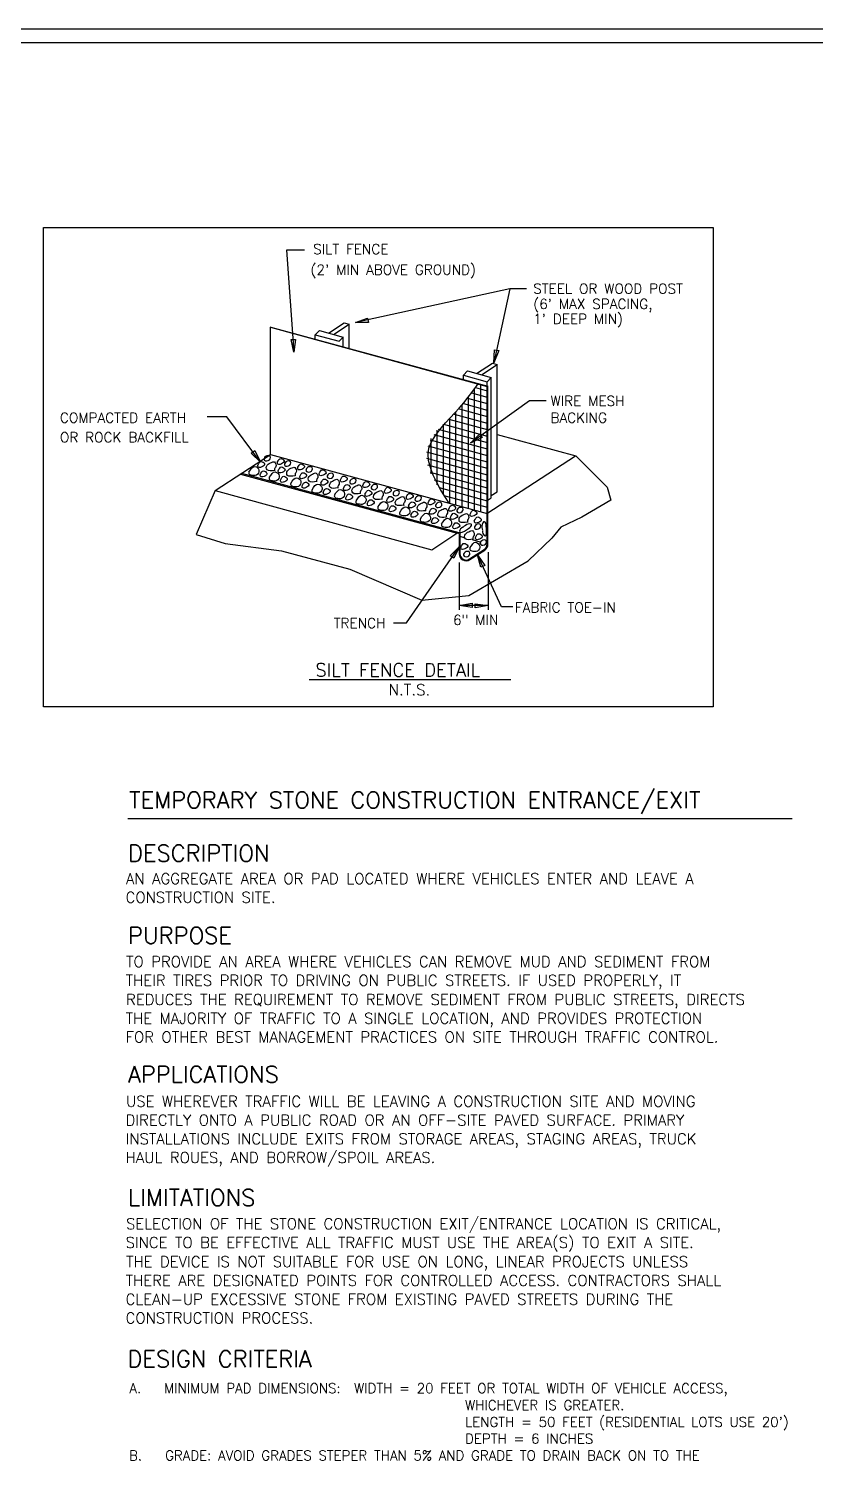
# Model space of a CAD drawing. Header units: inches. Extents: x 0 to 5400, y 0 to 3454.
# Drawn here: x 3446 to 4392, y 1728 to 3454 of the extents above; entities that cross this region are included whole.
import ezdxf
from ezdxf.enums import TextEntityAlignment as Align

# ---------------------------------------------------------------- set-up
doc = ezdxf.new("R2010")
doc.units = ezdxf.units.IN
doc.header["$MEASUREMENT"] = 0
doc.layers.add('SHEET', color=4, linetype='Continuous')
doc.styles.add('SIMPLEX', font='simplex')
doc.styles.add('SIMPLEX1', font='simplex1')

msp = doc.modelspace()

# ---------------------------------------------------------------- linework, layer by layer
at = {"layer": 'SHEET', "color": 20, "linetype": 'Continuous', "flags": 128}
msp.add_lwpolyline([(0, 0), (0, 3454.2), (5400, 3454.2), (5400, 0), (0, 0)], close=True, dxfattribs=at)
at = {"layer": 'SHEET', "color": 17, "linetype": 'Continuous', "flags": 128}
msp.add_lwpolyline([(140.7, 17.1), (5300.7, 17.1), (5300.7, 3437.1), (140.7, 3437.1), (140.7, 17.1)], close=True, dxfattribs=at)
at = {"layer": 'SHEET', "color": 5, "linetype": 'Continuous', "flags": 128}
msp.add_lwpolyline([(3464.2, 3215.2), (4269.3, 3215.2), (4269.3, 2639.2), (3464.2, 2639.2), (3464.2, 3215.2)], close=True, dxfattribs=at)
at = {"layer": 'SHEET', "color": 2, "linetype": 'Continuous', "flags": 128}
for points in [[(3778.1, 3188.1), (3756.6, 3188.1), (3765.2, 3065.3)], [(4025, 3141.5), (3839.3, 3101)], [(4045.2, 3141.5), (4025, 3141.5), (4005.9, 3052.7)], [(3791, 3086.3), (3796, 3091.5), (3824.7, 3083.7)], [(3807, 3088.5), (3825.9, 3100.8)], [(3812.8, 3086.9), (3831.7, 3099.2)], [(3825.9, 3100.8), (3831.7, 3099.2)], [(3831.7, 3069.6), (3831.7, 3099.2)], [(3791, 3080.7), (3791, 3086.3)], [(3791, 3086.3), (3819.7, 3078.5)], [(3819.7, 3078.5), (3824.7, 3083.7)], [(3824.7, 3071.5), (3824.7, 3083.7)], [(3969.1, 3037.8), (3974.1, 3042.9)], [(3974.1, 3042.9), (4002.7, 3035.1)], [(3985, 3040), (4004, 3052.3)], [(3990.9, 3038.4), (4009.8, 3050.7)], [(4004, 3052.3), (4009.8, 3050.7)], [(4009.8, 2897.8), (4009.8, 3050.7)], [(3969.1, 3032.2), (3969.1, 3037.8), (3997.7, 3030)], [(3997.7, 3030), (4002.7, 3035.1)], [(3997.7, 3024.8), (3997.7, 3030)], [(4002.7, 2890.3), (4002.7, 3035.1)], [(4068.8, 3006.9), (4048.7, 3006.9), (3977.6, 2956)], [(3725.3, 2933.3), (3684.7, 2987.6), (3661.2, 2987.6)], [(3997.7, 2887.1), (4002.7, 2890.3)], [(4002.7, 2893.2), (4009.8, 2897.8)], [(3885, 2740.3), (3900.6, 2740.3), (3964.5, 2831.9)], [(4028.5, 2759.5), (4014.9, 2759.5), (3986.2, 2822)]]:
    msp.add_lwpolyline(points, dxfattribs=at)
at = {"layer": 'SHEET', "color": 3, "linetype": 'Continuous', "flags": 128}
for points in [[(3737.8, 3095.6), (3737.1, 3095.4)], [(3737.1, 2942.5), (3737.1, 3095.4)], [(3737.1, 3095.4), (3997.7, 3024.4)], [(3737.8, 3095.6), (3998.6, 3024.5)], [(3951.9, 2884), (3946.7, 2892.1), (3941.8, 2900.4), (3937.1, 2908.9), (3932.8, 2917.8), (3929.4, 2926.7), (3927.2, 2935.1), (3926.6, 2942.9), (3927.7, 2950.2), (3930.8, 2957.7), (3935.6, 2965.5), (3941.5, 2973.3), (3947.7, 2980.5), (3953.4, 2986.7), (3958.8, 2992.4), (3964.1, 2998.2), (3969.6, 3004.7), (3974.8, 3011.3), (3979.2, 3017.1), (3982.6, 3021.4), (3985, 3024.6), (3987.1, 3027.3)], [(3982.7, 2875.5), (3982.7, 3021.7)], [(3983.8, 3023), (3997.7, 3019.2)], [(3990.2, 2873.5), (3990.2, 3026.4)], [(3997.7, 3024.4), (3998.6, 3024.5)], [(3997.7, 2871.5), (3997.7, 3024.4)], [(3998.6, 2871.5), (3998.6, 3024.5)], [(3974.2, 3010), (3997.7, 3003.6)], [(3975.2, 2877.6), (3975.2, 3011.5)], [(3978.9, 3016.5), (3997.7, 3011.4)], [(3958.1, 2991.1), (3997.7, 2980.3)], [(3960.2, 2881.7), (3960.2, 2993.2)], [(3964, 2997.3), (3997.7, 2988.1)], [(3967.7, 2879.6), (3967.7, 3001.7)], [(3969.3, 3003.6), (3997.7, 2995.8)], [(3937.7, 2906.2), (3937.7, 2971.6)], [(3939, 2973), (3997.7, 2957)], [(3945.2, 2894.2), (3945.2, 2979.1)], [(3945.2, 2979.1), (3997.7, 2964.7)], [(3951.7, 2985.1), (3997.7, 2972.5)], [(3952.7, 2883.7), (3952.7, 2986)], [(3926.4, 2953.1), (3997.7, 2933.6)], [(3929.3, 2960.1), (3997.7, 2941.4)], [(3930.2, 2919.3), (3930.2, 2961.7)], [(3933.6, 2966.7), (3997.7, 2949.2)], [(4009.8, 2966.6), (4104.3, 2940.9)], [(3670.5, 2899.1), (3737.1, 2942.5)], [(3737.1, 2942.5), (3997.7, 2871.5)], [(3745.4, 2933), (3746.3, 2934.8), (3747.2, 2936.4), (3748.3, 2937.4), (3749.5, 2937.7), (3750.7, 2937.4), (3751.9, 2936.8), (3752.9, 2935.9), (3753.5, 2934.9), (3753.6, 2933.9), (3753, 2932.8), (3751.8, 2931.9), (3750.3, 2931.1), (3748.7, 2930.6), (3747.3, 2930.4), (3746.2, 2930.7), (3745.7, 2931.3), (3745.5, 2932.2), (3745.5, 2933.2)], [(3924.6, 2938), (3997.7, 2918.1)], [(3924.8, 2945.7), (3997.7, 2925.9)], [(3997.2, 2871.6), (4103.8, 2941)], [(4104.3, 2940.9), (4142.1, 2903.1), (4146.4, 2887.8), (4111.4, 2867), (4086.3, 2855), (4075.4, 2841.9), (4046.9, 2814.6)], [(3701.1, 2919), (3961.7, 2848)], [(3702.5, 2920), (3963.7, 2848.8)], [(3711.3, 2921.3), (3713, 2924), (3714.8, 2926.3), (3716.6, 2927.7), (3718.4, 2928.1), (3720.2, 2927.6), (3721.6, 2926.5), (3722.7, 2925.1), (3723.3, 2923.5), (3723.3, 2921.8), (3722.8, 2920.2), (3721.8, 2918.7), (3720.4, 2917.7), (3718.7, 2917.2), (3717, 2917.1), (3715.3, 2917.2), (3713.9, 2917.5), (3712.7, 2917.9), (3711.9, 2918.4), (3711.5, 2919.2), (3711.4, 2920), (3711.5, 2921)], [(3722, 2929.4), (3722.9, 2931.2), (3723.8, 2932.8), (3724.9, 2933.8), (3726.1, 2934.1), (3727.3, 2933.8), (3728.5, 2933.2), (3729.5, 2932.3), (3730.2, 2931.3), (3730.2, 2930.3), (3729.6, 2929.2), (3728.4, 2928.3), (3726.9, 2927.5), (3725.3, 2927), (3723.9, 2926.8), (3722.8, 2927), (3722.3, 2927.7), (3722.1, 2928.5), (3722.1, 2929.6)], [(3724.7, 2918.1), (3725.6, 2920), (3726.6, 2921.5), (3727.6, 2922.5), (3728.8, 2922.8), (3730.1, 2922.6), (3731.2, 2921.9), (3732.2, 2921), (3732.9, 2920), (3733, 2919), (3732.3, 2917.9), (3731.2, 2917), (3729.7, 2916.2), (3728.1, 2915.7), (3726.7, 2915.5), (3725.6, 2915.8), (3725, 2916.4), (3724.9, 2917.3), (3724.9, 2918.3)], [(3742.5, 2923.4), (3739.6, 2923), (3737, 2922.9), (3734.8, 2923.1), (3733.3, 2924), (3732.4, 2925.2), (3732.2, 2926.7), (3732.5, 2928.2), (3733.3, 2929.6), (3734.4, 2930.8), (3735.8, 2931.7), (3737.2, 2932.4), (3738.6, 2933), (3739.9, 2933.6), (3740.9, 2933.8), (3742, 2933.5), (3742.9, 2932.4), (3743.7, 2930.8), (3744, 2929.2), (3743.7, 2928), (3743.1, 2926.9), (3742.5, 2926), (3742.2, 2925.1), (3742.2, 2924.2), (3742.3, 2923.2)], [(3735.7, 2914.7), (3737.5, 2917.4), (3739.2, 2919.7), (3741, 2921.2), (3742.9, 2921.5), (3744.6, 2921), (3746.1, 2919.9), (3747.1, 2918.5), (3747.7, 2916.9), (3747.8, 2915.3), (3747.2, 2913.6), (3746.2, 2912.2), (3744.8, 2911.1), (3743.2, 2910.6), (3741.4, 2910.5), (3739.8, 2910.7), (3738.3, 2910.9), (3737.2, 2911.3), (3736.4, 2911.9), (3736, 2912.6), (3735.9, 2913.5), (3735.9, 2914.4)], [(3746.4, 2922.9), (3747.3, 2924.7), (3748.3, 2926.2), (3749.3, 2927.2), (3750.5, 2927.5), (3751.8, 2927.3), (3752.9, 2926.6), (3753.9, 2925.7), (3754.6, 2924.8), (3754.7, 2923.7), (3754, 2922.7), (3752.9, 2921.7), (3751.4, 2920.9), (3749.8, 2920.4), (3748.4, 2920.3), (3747.3, 2920.5), (3746.7, 2921.1), (3746.6, 2922), (3746.6, 2923)], [(3766.9, 2916.8), (3764, 2916.5), (3761.4, 2916.3), (3759.2, 2916.6), (3757.7, 2917.4), (3756.9, 2918.6), (3756.7, 2920.1), (3757, 2921.6), (3757.7, 2923), (3758.9, 2924.2), (3760.2, 2925.2), (3761.7, 2925.9), (3763.1, 2926.5), (3764.3, 2927), (3765.4, 2927.3), (3766.4, 2926.9), (3767.4, 2925.8), (3768.1, 2924.3), (3768.4, 2922.7), (3768.2, 2921.4), (3767.6, 2920.4), (3767, 2919.5), (3766.7, 2918.6), (3766.7, 2917.6), (3766.8, 2916.7)], [(3769.8, 2926.5), (3770.7, 2928.3), (3771.7, 2929.8), (3772.7, 2930.8), (3773.9, 2931.2), (3775.1, 2930.9), (3776.3, 2930.2), (3777.3, 2929.4), (3778, 2928.4), (3778.1, 2927.3), (3777.4, 2926.3), (3776.2, 2925.3), (3774.7, 2924.5), (3773.2, 2924), (3771.7, 2923.9), (3770.7, 2924.1), (3770.1, 2924.7), (3769.9, 2925.6), (3770, 2926.6)], [(3772.3, 2915.9), (3773.2, 2917.7), (3774.2, 2919.3), (3775.3, 2920.3), (3776.4, 2920.6), (3777.7, 2920.3), (3778.8, 2919.7), (3779.9, 2918.8), (3780.5, 2917.8), (3780.6, 2916.8), (3780, 2915.7), (3778.8, 2914.8), (3777.3, 2914), (3775.7, 2913.5), (3774.3, 2913.3), (3773.2, 2913.6), (3772.7, 2914.2), (3772.5, 2915.1), (3772.5, 2916.1)], [(3792.8, 2909.9), (3790, 2909.6), (3787.3, 2909.4), (3785.1, 2909.7), (3783.6, 2910.5), (3782.8, 2911.7), (3782.6, 2913.2), (3782.9, 2914.7), (3783.7, 2916.1), (3784.8, 2917.3), (3786.1, 2918.2), (3787.6, 2918.9), (3789, 2919.5), (3790.2, 2920.1), (3791.3, 2920.3), (3792.3, 2920), (3793.3, 2918.9), (3794, 2917.3), (3794.3, 2915.7), (3794.1, 2914.5), (3793.5, 2913.5), (3792.9, 2912.5), (3792.6, 2911.6), (3792.6, 2910.7), (3792.7, 2909.7)], [(3795.7, 2919.5), (3796.6, 2921.4), (3797.6, 2922.9), (3798.6, 2923.9), (3799.8, 2924.2), (3801, 2924), (3802.2, 2923.3), (3803.2, 2922.4), (3803.9, 2921.4), (3804, 2920.4), (3803.3, 2919.3), (3802.1, 2918.4), (3800.7, 2917.6), (3799.1, 2917.1), (3797.7, 2917), (3796.6, 2917.2), (3796, 2917.8), (3795.9, 2918.7), (3795.9, 2919.7)], [(3926, 2929.9), (3997.7, 2910.3)], [(3929.3, 2921.2), (3997.7, 2902.6)], [(3749.2, 2911.6), (3750.1, 2913.4), (3751, 2914.9), (3752.1, 2916), (3753.3, 2916.3), (3754.5, 2916), (3755.7, 2915.3), (3756.7, 2914.5), (3757.3, 2913.5), (3757.4, 2912.4), (3756.8, 2911.4), (3755.6, 2910.4), (3754.1, 2909.6), (3752.5, 2909.2), (3751.1, 2909), (3750, 2909.2), (3749.5, 2909.8), (3749.3, 2910.7), (3749.3, 2911.8)], [(3761.7, 2907.8), (3763.4, 2910.5), (3765.2, 2912.8), (3767, 2914.2), (3768.8, 2914.6), (3770.5, 2914.1), (3772, 2913), (3773.1, 2911.6), (3773.6, 2910), (3773.7, 2908.3), (3773.1, 2906.7), (3772.1, 2905.2), (3770.7, 2904.2), (3769.1, 2903.7), (3767.4, 2903.6), (3765.7, 2903.7), (3764.2, 2904), (3763.1, 2904.4), (3762.3, 2904.9), (3761.9, 2905.7), (3761.8, 2906.5), (3761.8, 2907.5)], [(3775.1, 2904.7), (3776, 2906.5), (3776.9, 2908), (3778, 2909), (3779.2, 2909.3), (3780.4, 2909.1), (3781.6, 2908.4), (3782.6, 2907.5), (3783.3, 2906.6), (3783.3, 2905.5), (3782.7, 2904.4), (3781.5, 2903.5), (3780, 2902.7), (3778.4, 2902.2), (3777, 2902.1), (3775.9, 2902.3), (3775.4, 2902.9), (3775.2, 2903.8), (3775.2, 2904.8)], [(3787.2, 2900.2), (3788.9, 2902.8), (3790.7, 2905.1), (3792.5, 2906.6), (3794.3, 2907), (3796.1, 2906.4), (3797.5, 2905.3), (3798.6, 2903.9), (3799.2, 2902.3), (3799.2, 2900.7), (3798.7, 2899), (3797.7, 2897.6), (3796.3, 2896.5), (3794.6, 2896), (3792.9, 2895.9), (3791.2, 2896.1), (3789.8, 2896.3), (3788.6, 2896.7), (3787.8, 2897.3), (3787.4, 2898), (3787.3, 2898.9), (3787.4, 2899.8)], [(3797.9, 2908.3), (3798.8, 2910.1), (3799.7, 2911.6), (3800.8, 2912.7), (3802, 2913), (3803.2, 2912.7), (3804.4, 2912), (3805.4, 2911.2), (3806.1, 2910.2), (3806.1, 2909.1), (3805.5, 2908.1), (3804.3, 2907.1), (3802.8, 2906.3), (3801.2, 2905.8), (3799.8, 2905.7), (3798.7, 2905.9), (3798.2, 2906.5), (3798, 2907.4), (3798, 2908.4)], [(3800.6, 2897), (3801.5, 2898.8), (3802.5, 2900.4), (3803.5, 2901.4), (3804.7, 2901.7), (3806, 2901.4), (3807.1, 2900.8), (3808.1, 2899.9), (3808.8, 2898.9), (3808.9, 2897.8), (3808.2, 2896.8), (3807.1, 2895.8), (3805.6, 2895.1), (3804, 2894.6), (3802.6, 2894.4), (3801.5, 2894.6), (3800.9, 2895.2), (3800.8, 2896.1), (3800.8, 2897.2)], [(3818.4, 2902.3), (3815.5, 2901.9), (3812.9, 2901.7), (3810.7, 2902), (3809.2, 2902.8), (3808.3, 2904), (3808.1, 2905.5), (3808.4, 2907), (3809.2, 2908.4), (3810.3, 2909.7), (3811.7, 2910.6), (3813.1, 2911.3), (3814.5, 2911.9), (3815.8, 2912.4), (3816.8, 2912.7), (3817.9, 2912.3), (3818.8, 2911.2), (3819.6, 2909.7), (3819.9, 2908.1), (3819.6, 2906.8), (3819, 2905.8), (3818.4, 2904.9), (3818.1, 2904), (3818.1, 2903), (3818.2, 2902.1)], [(3821.3, 2911.9), (3822.2, 2913.7), (3823.1, 2915.2), (3824.2, 2916.3), (3825.4, 2916.6), (3826.6, 2916.3), (3827.8, 2915.6), (3828.8, 2914.8), (3829.4, 2913.8), (3829.5, 2912.7), (3828.9, 2911.7), (3827.7, 2910.7), (3826.2, 2910), (3824.6, 2909.5), (3823.2, 2909.3), (3822.1, 2909.5), (3821.6, 2910.1), (3821.4, 2911), (3821.4, 2912.1)], [(3824.9, 2901.7), (3825.8, 2903.5), (3826.7, 2905.1), (3827.8, 2906.1), (3829, 2906.4), (3830.2, 2906.1), (3831.4, 2905.5), (3832.4, 2904.6), (3833.1, 2903.6), (3833.1, 2902.6), (3832.5, 2901.5), (3831.3, 2900.6), (3829.8, 2899.8), (3828.2, 2899.3), (3826.8, 2899.1), (3825.8, 2899.3), (3825.2, 2899.9), (3825, 2900.8), (3825.1, 2901.9)], [(3845.4, 2895.7), (3842.5, 2895.3), (3839.9, 2895.2), (3837.7, 2895.4), (3836.2, 2896.3), (3835.3, 2897.5), (3835.1, 2898.9), (3835.4, 2900.5), (3836.2, 2901.9), (3837.3, 2903.1), (3838.7, 2904), (3840.1, 2904.7), (3841.5, 2905.3), (3842.8, 2905.9), (3843.9, 2906.1), (3844.9, 2905.8), (3845.8, 2904.7), (3846.6, 2903.1), (3846.9, 2901.5), (3846.6, 2900.2), (3846, 2899.2), (3845.4, 2898.3), (3845.2, 2897.4), (3845.1, 2896.5), (3845.2, 2895.5)], [(3848.3, 2905.3), (3849.2, 2907.1), (3850.1, 2908.7), (3851.2, 2909.7), (3852.4, 2910), (3853.6, 2909.7), (3854.8, 2909.1), (3855.8, 2908.2), (3856.4, 2907.2), (3856.5, 2906.2), (3855.9, 2905.1), (3854.7, 2904.2), (3853.2, 2903.4), (3851.6, 2902.9), (3850.2, 2902.7), (3849.1, 2902.9), (3848.6, 2903.6), (3848.4, 2904.5), (3848.4, 2905.5)], [(3874.2, 2898.4), (3875.1, 2900.2), (3876, 2901.8), (3877.1, 2902.8), (3878.3, 2903.1), (3879.5, 2902.8), (3880.7, 2902.2), (3881.7, 2901.3), (3882.3, 2900.3), (3882.4, 2899.2), (3881.8, 2898.2), (3880.6, 2897.2), (3879.1, 2896.5), (3877.5, 2896), (3876.1, 2895.8), (3875, 2896), (3874.5, 2896.6), (3874.3, 2897.5), (3874.3, 2898.6)], [(3934.2, 2912.1), (3997.7, 2894.8)], [(3939.9, 2902.8), (3997.7, 2887)], [(3670.5, 2899.1), (3647.8, 2846.3)], [(3670.5, 2899.1), (3931.1, 2828)], [(3814.2, 2893.6), (3815.9, 2896.3), (3817.7, 2898.6), (3819.5, 2900), (3821.3, 2900.4), (3823.1, 2899.9), (3824.5, 2898.8), (3825.6, 2897.4), (3826.2, 2895.8), (3826.2, 2894.1), (3825.7, 2892.5), (3824.7, 2891), (3823.3, 2890), (3821.6, 2889.4), (3819.9, 2889.4), (3818.2, 2889.5), (3816.8, 2889.8), (3815.6, 2890.2), (3814.8, 2890.7), (3814.4, 2891.5), (3814.3, 2892.3), (3814.4, 2893.3)], [(3827.6, 2890.4), (3828.5, 2892.2), (3829.5, 2893.8), (3830.5, 2894.8), (3831.7, 2895.1), (3833, 2894.9), (3834.1, 2894.2), (3835.1, 2893.3), (3835.8, 2892.3), (3835.9, 2891.3), (3835.2, 2890.2), (3834.1, 2889.3), (3832.6, 2888.5), (3831, 2888), (3829.6, 2887.8), (3828.5, 2888.1), (3827.9, 2888.7), (3827.8, 2889.6), (3827.8, 2890.6)], [(3840.1, 2886.7), (3841.9, 2889.4), (3843.6, 2891.6), (3845.4, 2893.1), (3847.2, 2893.5), (3849, 2892.9), (3850.4, 2891.8), (3851.5, 2890.4), (3852.1, 2888.8), (3852.1, 2887.2), (3851.6, 2885.5), (3850.6, 2884.1), (3849.2, 2883), (3847.5, 2882.5), (3845.8, 2882.4), (3844.1, 2882.6), (3842.7, 2882.9), (3841.5, 2883.2), (3840.8, 2883.8), (3840.4, 2884.5), (3840.2, 2885.4), (3840.3, 2886.3)], [(3850.8, 2894.8), (3851.7, 2896.6), (3852.7, 2898.1), (3853.7, 2899.2), (3854.9, 2899.5), (3856.1, 2899.2), (3857.3, 2898.5), (3858.3, 2897.7), (3859, 2896.7), (3859, 2895.6), (3858.4, 2894.6), (3857.2, 2893.6), (3855.7, 2892.9), (3854.2, 2892.4), (3852.7, 2892.2), (3851.7, 2892.4), (3851.1, 2893), (3850.9, 2893.9), (3851, 2895)], [(3853.5, 2883.5), (3854.4, 2885.3), (3855.4, 2886.9), (3856.5, 2887.9), (3857.6, 2888.2), (3858.9, 2887.9), (3860, 2887.3), (3861.1, 2886.4), (3861.7, 2885.4), (3861.8, 2884.4), (3861.1, 2883.3), (3860, 2882.3), (3858.5, 2881.6), (3856.9, 2881.1), (3855.5, 2880.9), (3854.4, 2881.1), (3853.8, 2881.7), (3853.7, 2882.6), (3853.7, 2883.7)], [(3871.3, 2888.8), (3868.4, 2888.4), (3865.8, 2888.3), (3863.6, 2888.5), (3862.1, 2889.3), (3861.2, 2890.6), (3861, 2892), (3861.3, 2893.5), (3862.1, 2895), (3863.2, 2896.2), (3864.6, 2897.1), (3866, 2897.8), (3867.4, 2898.4), (3868.7, 2898.9), (3869.8, 2899.2), (3870.8, 2898.9), (3871.8, 2897.8), (3872.5, 2896.2), (3872.8, 2894.6), (3872.5, 2893.3), (3871.9, 2892.3), (3871.3, 2891.4), (3871.1, 2890.5), (3871, 2889.6), (3871.1, 2888.6)], [(3866.4, 2879.4), (3868.1, 2882.1), (3869.9, 2884.3), (3871.7, 2885.8), (3873.5, 2886.2), (3875.2, 2885.6), (3876.7, 2884.5), (3877.8, 2883.1), (3878.4, 2881.6), (3878.4, 2879.9), (3877.9, 2878.2), (3876.8, 2876.8), (3875.4, 2875.7), (3873.8, 2875.2), (3872.1, 2875.1), (3870.4, 2875.3), (3869, 2875.6), (3867.8, 2875.9), (3867, 2876.5), (3866.6, 2877.2), (3866.5, 2878.1), (3866.5, 2879)], [(3877.1, 2887.5), (3878, 2889.3), (3878.9, 2890.8), (3880, 2891.9), (3881.2, 2892.2), (3882.4, 2891.9), (3883.6, 2891.3), (3884.6, 2890.4), (3885.2, 2889.4), (3885.3, 2888.3), (3884.7, 2887.3), (3883.5, 2886.3), (3882, 2885.6), (3880.4, 2885.1), (3879, 2884.9), (3877.9, 2885.1), (3877.4, 2885.7), (3877.2, 2886.6), (3877.2, 2887.7)], [(3897.6, 2881.5), (3894.7, 2881.1), (3892, 2881), (3889.9, 2881.2), (3888.4, 2882), (3887.5, 2883.3), (3887.3, 2884.7), (3887.6, 2886.2), (3888.4, 2887.7), (3889.5, 2888.9), (3890.9, 2889.8), (3892.3, 2890.5), (3893.7, 2891.1), (3894.9, 2891.6), (3896, 2891.9), (3897.1, 2891.6), (3898, 2890.5), (3898.8, 2888.9), (3899.1, 2887.3), (3898.8, 2886), (3898.2, 2885), (3897.6, 2884.1), (3897.3, 2883.2), (3897.3, 2882.3), (3897.4, 2881.3)], [(3900.4, 2891.1), (3901.3, 2892.9), (3902.3, 2894.5), (3903.4, 2895.5), (3904.5, 2895.8), (3905.8, 2895.5), (3907, 2894.9), (3908, 2894), (3908.6, 2893), (3908.7, 2892), (3908.1, 2890.9), (3906.9, 2889.9), (3905.4, 2889.2), (3903.8, 2888.7), (3902.4, 2888.5), (3901.3, 2888.7), (3900.8, 2889.3), (3900.6, 2890.2), (3900.6, 2891.3)], [(3903.3, 2880.9), (3904.2, 2882.7), (3905.2, 2884.3), (3906.3, 2885.3), (3907.4, 2885.6), (3908.7, 2885.4), (3909.8, 2884.7), (3910.9, 2883.8), (3911.5, 2882.8), (3911.6, 2881.8), (3911, 2880.7), (3909.8, 2879.8), (3908.3, 2879), (3906.7, 2878.5), (3905.3, 2878.3), (3904.2, 2878.6), (3903.7, 2879.2), (3903.5, 2880.1), (3903.5, 2881.1)], [(3923.8, 2874.9), (3921, 2874.6), (3918.3, 2874.4), (3916.1, 2874.7), (3914.6, 2875.5), (3913.8, 2876.7), (3913.6, 2878.2), (3913.9, 2879.7), (3914.7, 2881.1), (3915.8, 2882.3), (3917.1, 2883.2), (3918.6, 2883.9), (3920, 2884.5), (3921.2, 2885.1), (3922.3, 2885.3), (3923.3, 2885), (3924.3, 2883.9), (3925, 2882.3), (3925.3, 2880.7), (3925.1, 2879.5), (3924.5, 2878.5), (3923.9, 2877.6), (3923.6, 2876.6), (3923.6, 2875.7), (3923.7, 2874.7)], [(3926.7, 2884.5), (3927.6, 2886.4), (3928.6, 2887.9), (3929.6, 2888.9), (3930.8, 2889.2), (3932, 2889), (3933.2, 2888.3), (3934.2, 2887.4), (3934.9, 2886.4), (3935, 2885.4), (3934.3, 2884.3), (3933.1, 2883.4), (3931.7, 2882.6), (3930.1, 2882.1), (3928.7, 2882), (3927.6, 2882.2), (3927, 2882.8), (3926.9, 2883.7), (3926.9, 2884.7)], [(3945.8, 2893.4), (3997.7, 2879.2)], [(3879.8, 2876.2), (3880.7, 2878), (3881.7, 2879.6), (3882.7, 2880.6), (3883.9, 2880.9), (3885.1, 2880.6), (3886.3, 2880), (3887.3, 2879.1), (3888, 2878.1), (3888.1, 2877.1), (3887.4, 2876), (3886.2, 2875.1), (3884.7, 2874.3), (3883.2, 2873.8), (3881.7, 2873.6), (3880.7, 2873.8), (3880.1, 2874.4), (3880, 2875.3), (3880, 2876.4)], [(3892.7, 2872.8), (3894.4, 2875.5), (3896.2, 2877.8), (3898, 2879.2), (3899.8, 2879.6), (3901.5, 2879.1), (3903, 2878), (3904.1, 2876.6), (3904.6, 2875), (3904.7, 2873.3), (3904.2, 2871.7), (3903.1, 2870.2), (3901.7, 2869.2), (3900.1, 2868.7), (3898.4, 2868.6), (3896.7, 2868.7), (3895.2, 2869), (3894.1, 2869.4), (3893.3, 2869.9), (3892.9, 2870.7), (3892.8, 2871.5), (3892.8, 2872.5)], [(3906.1, 2869.7), (3907, 2871.5), (3907.9, 2873), (3909, 2874), (3910.2, 2874.3), (3911.4, 2874.1), (3912.6, 2873.4), (3913.6, 2872.5), (3914.3, 2871.6), (3914.3, 2870.5), (3913.7, 2869.5), (3912.5, 2868.5), (3911, 2867.7), (3909.4, 2867.2), (3908, 2867.1), (3907, 2867.3), (3906.4, 2867.9), (3906.2, 2868.8), (3906.2, 2869.8)], [(3917.5, 2865.2), (3919.2, 2867.8), (3921, 2870.1), (3922.8, 2871.6), (3924.6, 2872), (3926.3, 2871.4), (3927.8, 2870.3), (3928.9, 2868.9), (3929.5, 2867.3), (3929.5, 2865.7), (3929, 2864), (3927.9, 2862.6), (3926.5, 2861.5), (3924.9, 2861), (3923.2, 2860.9), (3921.5, 2861.1), (3920.1, 2861.3), (3918.9, 2861.7), (3918.1, 2862.3), (3917.7, 2863), (3917.6, 2863.9), (3917.6, 2864.8)], [(3928.2, 2873.3), (3929.1, 2875.1), (3930, 2876.6), (3931.1, 2877.7), (3932.3, 2878), (3933.5, 2877.7), (3934.7, 2877), (3935.7, 2876.2), (3936.3, 2875.2), (3936.4, 2874.1), (3935.8, 2873.1), (3934.6, 2872.1), (3933.1, 2871.3), (3931.5, 2870.9), (3930.1, 2870.7), (3929, 2870.9), (3928.5, 2871.5), (3928.3, 2872.4), (3928.3, 2873.4)], [(3930.9, 2862), (3931.8, 2863.8), (3932.8, 2865.4), (3933.8, 2866.4), (3935, 2866.7), (3936.2, 2866.4), (3937.4, 2865.8), (3938.4, 2864.9), (3939.1, 2863.9), (3939.1, 2862.8), (3938.5, 2861.8), (3937.3, 2860.8), (3935.8, 2860.1), (3934.3, 2859.6), (3932.8, 2859.4), (3931.8, 2859.6), (3931.2, 2860.2), (3931, 2861.1), (3931.1, 2862.2)], [(3948.6, 2867.3), (3945.8, 2866.9), (3943.1, 2866.8), (3941, 2867), (3939.5, 2867.8), (3938.6, 2869), (3938.4, 2870.5), (3938.7, 2872), (3939.5, 2873.4), (3940.6, 2874.7), (3942, 2875.6), (3943.4, 2876.3), (3944.8, 2876.9), (3946, 2877.4), (3947.1, 2877.7), (3948.1, 2877.4), (3949.1, 2876.2), (3949.9, 2874.7), (3950.2, 2873.1), (3949.9, 2871.8), (3949.3, 2870.8), (3948.7, 2869.9), (3948.4, 2869), (3948.4, 2868), (3948.5, 2867.1)], [(3951.5, 2876.9), (3952.4, 2878.7), (3953.4, 2880.2), (3954.4, 2881.3), (3955.6, 2881.6), (3956.9, 2881.3), (3958, 2880.6), (3959, 2879.8), (3959.7, 2878.8), (3959.8, 2877.7), (3959.1, 2876.7), (3958, 2875.7), (3956.5, 2875), (3954.9, 2874.5), (3953.5, 2874.3), (3952.4, 2874.5), (3951.8, 2875.1), (3951.7, 2876), (3951.7, 2877.1)], [(3953.7, 2867.1), (3954.6, 2868.9), (3955.6, 2870.4), (3956.6, 2871.5), (3957.8, 2871.8), (3959, 2871.5), (3960.2, 2870.8), (3961.2, 2870), (3961.9, 2869), (3961.9, 2867.9), (3961.3, 2866.9), (3960.1, 2865.9), (3958.6, 2865.1), (3957.1, 2864.7), (3955.6, 2864.5), (3954.6, 2864.7), (3954, 2865.3), (3953.8, 2866.2), (3953.9, 2867.3)], [(3974.2, 2861.1), (3971.3, 2860.7), (3968.7, 2860.6), (3966.5, 2860.8), (3965, 2861.6), (3964.2, 2862.9), (3963.9, 2864.3), (3964.2, 2865.8), (3965, 2867.3), (3966.1, 2868.5), (3967.5, 2869.4), (3968.9, 2870.1), (3970.3, 2870.7), (3971.6, 2871.2), (3972.7, 2871.5), (3973.7, 2871.2), (3974.7, 2870), (3975.4, 2868.5), (3975.7, 2866.9), (3975.4, 2865.6), (3974.8, 2864.6), (3974.2, 2863.7), (3974, 2862.8), (3973.9, 2861.8), (3974, 2860.9)], [(3977.1, 2870.7), (3978, 2872.5), (3978.9, 2874), (3980, 2875.1), (3981.2, 2875.4), (3982.4, 2875.1), (3983.6, 2874.5), (3984.6, 2873.6), (3985.2, 2872.6), (3985.3, 2871.5), (3984.7, 2870.5), (3983.5, 2869.5), (3982, 2868.8), (3980.4, 2868.3), (3979, 2868.1), (3977.9, 2868.3), (3977.4, 2868.9), (3977.2, 2869.8), (3977.2, 2870.9)], [(3982.3, 2862.7), (3983.3, 2864.5), (3984.2, 2866.1), (3985.3, 2867.1), (3986.4, 2867.4), (3987.7, 2867.1), (3988.9, 2866.5), (3989.9, 2865.6), (3990.5, 2864.6), (3990.6, 2863.6), (3990, 2862.5), (3988.8, 2861.6), (3987.3, 2860.8), (3985.7, 2860.3), (3984.3, 2860.1), (3983.2, 2860.3), (3982.7, 2861), (3982.5, 2861.9), (3982.5, 2862.9)], [(3943, 2859), (3944.8, 2861.7), (3946.5, 2863.9), (3948.3, 2865.4), (3950.1, 2865.8), (3951.9, 2865.2), (3953.3, 2864.1), (3954.4, 2862.7), (3955, 2861.1), (3955, 2859.5), (3954.5, 2857.8), (3953.5, 2856.4), (3952.1, 2855.3), (3950.4, 2854.8), (3948.7, 2854.7), (3947.1, 2854.9), (3945.6, 2855.1), (3944.4, 2855.5), (3943.7, 2856.1), (3943.3, 2856.8), (3943.1, 2857.7), (3943.2, 2858.6)], [(3956.4, 2855.8), (3957.3, 2857.6), (3958.3, 2859.2), (3959.4, 2860.2), (3960.5, 2860.5), (3961.8, 2860.2), (3962.9, 2859.6), (3964, 2858.7), (3964.6, 2857.7), (3964.7, 2856.6), (3964.1, 2855.6), (3962.9, 2854.6), (3961.4, 2853.9), (3959.8, 2853.4), (3958.4, 2853.2), (3957.3, 2853.4), (3956.8, 2854), (3956.6, 2854.9), (3956.6, 2856)], [(3968.4, 2855.1), (3967, 2854.1), (3965.8, 2853), (3964.9, 2851.7), (3964.5, 2850.3), (3964.8, 2849.2), (3965.9, 2848.7), (3967.8, 2849.3), (3970.3, 2850.5), (3972.9, 2852.1), (3975.1, 2853.4), (3976.9, 2854.6), (3978.2, 2855.8), (3978.9, 2857.1), (3979, 2858.2), (3978.4, 2858.9), (3976.9, 2859.1), (3975, 2858.8), (3973.1, 2858.2), (3971.5, 2857.3), (3970.1, 2856.4), (3968.9, 2855.3)], [(3980.8, 2840.6), (3977.9, 2840.3), (3975.2, 2840.1), (3973.1, 2840.4), (3971.6, 2841.2), (3970.7, 2842.4), (3970.5, 2843.9), (3970.8, 2845.4), (3971.6, 2846.8), (3972.7, 2848), (3974.1, 2849), (3975.5, 2849.7), (3976.9, 2850.3), (3978.1, 2850.8), (3979.2, 2851.1), (3980.3, 2850.7), (3981.2, 2849.6), (3982, 2848.1), (3982.3, 2846.5), (3982, 2845.2), (3981.4, 2844.2), (3980.8, 2843.3), (3980.5, 2842.4), (3980.5, 2841.4), (3980.6, 2840.5)], [(3992, 2850.9), (3992.2, 2849.2), (3992.6, 2847.6), (3993.3, 2846.3), (3994.3, 2845.2), (3995.5, 2844.9), (3996.4, 2845.6), (3996.8, 2847.6), (3996.9, 2850.4), (3996.8, 2853.4), (3996.7, 2856), (3996.5, 2858.1), (3996.1, 2859.8), (3995.3, 2861.1), (3994.4, 2861.7), (3993.4, 2861.5), (3992.6, 2860.3), (3991.9, 2858.5), (3991.5, 2856.5), (3991.5, 2854.7), (3991.7, 2853), (3992.1, 2851.5)], [(3647.8, 2846.3), (3682.8, 2835.4)], [(3682.8, 2835.4), (3750.6, 2826.6)], [(3964.9, 2844.2), (3969.8, 2842.9)], [(3966.1, 2831), (3967, 2832.8), (3968, 2834.3), (3969, 2835.4), (3970.2, 2835.7), (3971.4, 2835.4), (3972.6, 2834.7), (3973.6, 2833.9), (3974.3, 2832.9), (3974.4, 2831.8), (3973.7, 2830.8), (3972.5, 2829.8), (3971, 2829.1), (3969.5, 2828.6), (3968, 2828.4), (3967, 2828.6), (3966.4, 2829.2), (3966.2, 2830.1), (3966.3, 2831.2)], [(3976.9, 2830.2), (3978.7, 2832.9), (3980.5, 2835.1), (3982.3, 2836.6), (3984.1, 2837), (3985.8, 2836.4), (3987.3, 2835.3), (3988.3, 2833.9), (3988.9, 2832.3), (3989, 2830.7), (3988.4, 2829), (3987.4, 2827.6), (3986, 2826.5), (3984.4, 2826), (3982.6, 2825.9), (3981, 2826.1), (3979.5, 2826.3), (3978.4, 2826.7), (3977.6, 2827.3), (3977.2, 2828), (3977.1, 2828.9), (3977.1, 2829.8)], [(3979.7, 2840.2), (3988.9, 2837.7)], [(3983.6, 2842.6), (3984.5, 2844.4), (3985.5, 2846), (3986.6, 2847), (3987.7, 2847.3), (3989, 2847), (3990.1, 2846.4), (3991.2, 2845.5), (3991.8, 2844.5), (3991.9, 2843.5), (3991.3, 2842.4), (3990.1, 2841.5), (3988.6, 2840.7), (3987, 2840.2), (3985.6, 2840), (3984.5, 2840.2), (3984, 2840.9), (3983.8, 2841.8), (3983.8, 2842.8)], [(3997.5, 2835.4), (3998.8, 2835)], [(3750.6, 2826.6), (3832.6, 2804.8)], [(3975.8, 2773.1), (4046.9, 2814.6)], [(3998.8, 2825), (3998.8, 2755.8)], [(3832.6, 2804.8), (3919, 2767.6)], [(3964, 2812.8), (3964, 2755.8)], [(3919, 2767.6), (3975.8, 2773.1)], [(3998.8, 2760.9), (3964, 2760.9)]]:
    msp.add_lwpolyline(points, dxfattribs=at)
at = {"layer": 'SHEET', "color": 2, "linetype": 'Continuous', "flags": 128}
for points in [[(3855, 3101.3), (3839.3, 3101), (3854, 3106.4), (3855, 3101.3)], [(3767.2, 3080.8), (3765.2, 3065.3), (3762.1, 3080.6), (3767.2, 3080.8)], [(4011.6, 3067.3), (4005.9, 3052.7), (4006.5, 3068.3), (4011.6, 3067.3)], [(3991.6, 2963), (3977.6, 2956), (3988.6, 2967.1), (3991.6, 2963)], [(3718.2, 2947.3), (3725.3, 2933.3), (3714, 2944.2), (3718.2, 2947.3)], [(3953.3, 2820.9), (3964.5, 2831.9), (3957.5, 2817.9), (3953.3, 2820.9)], [(3990.3, 2806.9), (3986.2, 2822), (3995, 2809.1), (3990.3, 2806.9)], [(3979.5, 2758.5), (3964, 2760.9), (3979.5, 2763.7), (3979.5, 2758.5)], [(3983.3, 2763.2), (3998.8, 2760.9), (3983.4, 2758.1), (3983.3, 2763.2)]]:
    msp.add_lwpolyline(points, close=True, dxfattribs=at)
at = {"layer": 'SHEET', "color": 3, "linetype": 'Continuous', "flags": 128}
for points in [[(3736.8, 2940.2), (3735.8, 2941), (3734.3, 2941.2), (3732.8, 2941), (3731.3, 2940.2), (3730.2, 2939.1), (3729.6, 2937.8), (3729.6, 2936.6), (3730.1, 2935.6), (3731.3, 2935), (3732.8, 2934.9), (3734.5, 2935.2), (3736, 2936.1), (3736.9, 2937.4), (3737.2, 2938.9), (3736.8, 2940.2)], [(3761.3, 2933.6), (3760.2, 2934.4), (3758.8, 2934.7), (3757.2, 2934.4), (3755.8, 2933.6), (3754.7, 2932.5), (3754, 2931.3), (3754, 2930.1), (3754.6, 2929.1), (3755.7, 2928.4), (3757.3, 2928.3), (3759, 2928.7), (3760.4, 2929.6), (3761.4, 2930.9), (3761.7, 2932.3), (3761.3, 2933.6)], [(3787.2, 2926.7), (3786.2, 2927.5), (3784.7, 2927.7), (3783.1, 2927.5), (3781.7, 2926.7), (3780.6, 2925.6), (3780, 2924.3), (3779.9, 2923.1), (3780.5, 2922.1), (3781.6, 2921.5), (3783.2, 2921.4), (3784.9, 2921.8), (3786.4, 2922.6), (3787.3, 2923.9), (3787.6, 2925.4), (3787.2, 2926.7)], [(3812.7, 2919), (3811.7, 2919.8), (3810.2, 2920.1), (3808.7, 2919.8), (3807.2, 2919.1), (3806.1, 2917.9), (3805.5, 2916.7), (3805.5, 2915.5), (3806, 2914.5), (3807.2, 2913.9), (3808.7, 2913.7), (3810.4, 2914.1), (3811.9, 2915), (3812.8, 2916.3), (3813.1, 2917.7), (3812.7, 2919)], [(3839.7, 2912.5), (3838.7, 2913.3), (3837.2, 2913.5), (3835.7, 2913.3), (3834.2, 2912.5), (3833.1, 2911.4), (3832.5, 2910.1), (3832.5, 2908.9), (3833, 2907.9), (3834.2, 2907.3), (3835.7, 2907.2), (3837.4, 2907.5), (3838.9, 2908.4), (3839.8, 2909.7), (3840.1, 2911.2), (3839.7, 2912.5)], [(3865.6, 2905.5), (3864.6, 2906.3), (3863.2, 2906.6), (3861.6, 2906.3), (3860.1, 2905.6), (3859, 2904.5), (3858.4, 2903.2), (3858.4, 2902), (3858.9, 2901), (3860.1, 2900.4), (3861.6, 2900.2), (3863.3, 2900.6), (3864.8, 2901.5), (3865.7, 2902.8), (3866, 2904.3), (3865.6, 2905.5)], [(3891.9, 2898.2), (3890.9, 2899), (3889.4, 2899.3), (3887.9, 2899), (3886.4, 2898.3), (3885.3, 2897.2), (3884.7, 2895.9), (3884.7, 2894.7), (3885.2, 2893.7), (3886.3, 2893.1), (3887.9, 2892.9), (3889.6, 2893.3), (3891.1, 2894.2), (3892, 2895.5), (3892.3, 2897), (3891.9, 2898.2)], [(3918.2, 2891.7), (3917.2, 2892.5), (3915.7, 2892.7), (3914.1, 2892.5), (3912.7, 2891.7), (3911.6, 2890.6), (3911, 2889.3), (3910.9, 2888.1), (3911.5, 2887.1), (3912.6, 2886.5), (3914.2, 2886.4), (3915.9, 2886.8), (3917.4, 2887.6), (3918.3, 2888.9), (3918.6, 2890.4), (3918.2, 2891.7)], [(3943, 2884), (3942, 2884.8), (3940.5, 2885.1), (3938.9, 2884.8), (3937.5, 2884.1), (3936.4, 2882.9), (3935.8, 2881.7), (3935.7, 2880.5), (3936.3, 2879.5), (3937.4, 2878.9), (3939, 2878.7), (3940.7, 2879.1), (3942.2, 2880), (3943.1, 2881.3), (3943.4, 2882.7), (3943, 2884)], [(3968.6, 2877.8), (3967.5, 2878.6), (3966.1, 2878.9), (3964.5, 2878.6), (3963, 2877.9), (3961.9, 2876.7), (3961.3, 2875.5), (3961.3, 2874.3), (3961.9, 2873.3), (3963, 2872.7), (3964.5, 2872.5), (3966.2, 2872.9), (3967.7, 2873.8), (3968.6, 2875.1), (3968.9, 2876.5), (3968.6, 2877.8)], [(3989.8, 2858), (3988.8, 2858.8), (3987.3, 2859.1), (3985.7, 2858.8), (3984.3, 2858), (3983.2, 2856.9), (3982.6, 2855.7), (3982.5, 2854.5), (3983.1, 2853.5), (3984.2, 2852.8), (3985.8, 2852.7), (3987.5, 2853.1), (3989, 2854), (3989.9, 2855.3), (3990.2, 2856.7), (3989.8, 2858)], [(3996.7, 2838.9), (3995.7, 2839.7), (3994.2, 2840), (3992.6, 2839.7), (3991.2, 2838.9), (3990.1, 2837.8), (3989.5, 2836.6), (3989.4, 2835.4), (3990, 2834.4), (3991.1, 2833.7), (3992.7, 2833.6), (3994.4, 2834), (3995.9, 2834.9), (3996.8, 2836.2), (3997.1, 2837.6), (3996.7, 2838.9)], [(3976.6, 2825), (3975.5, 2825.8), (3974.1, 2826), (3972.5, 2825.8), (3971.1, 2825), (3970, 2823.9), (3969.3, 2822.6), (3969.3, 2821.4), (3969.9, 2820.4), (3971, 2819.8), (3972.6, 2819.7), (3974.3, 2820), (3975.7, 2820.9), (3976.7, 2822.2), (3977, 2823.7), (3976.6, 2825)]]:
    msp.add_lwpolyline(points, close=True, dxfattribs=at)
for points in [[(3931.1, 2828), (3962.6, 2848.6, -0.59544), (3964.9, 2847.3), (3964.9, 2823.2, 0.59544), (3976.5, 2816.9), (3994.3, 2828.5, 0.253573), (3997.7, 2834.8), (3997.7, 2871.5)], [(3961.7, 2848), (3961.7, 2848, -0.59544), (3964, 2846.7), (3964, 2823.2, 0.59544), (3977, 2816.1), (3994.8, 2827.7, 0.253573), (3998.6, 2834.8), (3998.6, 2871.5)]]:
    msp.add_lwpolyline(points, format="xyb", dxfattribs=at)
at = {"layer": 'SHEET', "color": 5, "linetype": 'Continuous', "flags": 128}
msp.add_lwpolyline([(3783.6, 2672.1), (4026.3, 2672.1)], dxfattribs=at)
at = {"layer": 'SHEET', "color": 4, "linetype": 'Continuous', "flags": 128}
msp.add_lwpolyline([(3565.5, 2505), (4364.5, 2505)], dxfattribs=at)

# ---------------------------------------------------------------- texts
at = {"layer": 'SHEET', "color": 2, "linetype": 'Continuous', "style": 'SIMPLEX'}
for s, height, p in [('SILT FENCE', 12, (3788.5, 3183.3)), ("(2' MIN ABOVE GROUND)", 12, (3785.3, 3158.6)), ('STEEL OR WOOD POST', 12, (4053.1, 3135.8)), ("(6' MAX SPACING,", 12, (4053.1, 3117.4)), ("1' DEEP MIN)", 12, (4053.1, 3099.4)), ('WIRE MESH', 12, (4073.9, 3000.8)), ('COMPACTED EARTH', 12, (3484, 2980.7)), ('BACKING', 12, (4073.9, 2980.7)), ('OR ROCK BACKFILL', 12, (3484, 2957.2)), ('FABRIC TOE-IN', 12, (4031.1, 2752.7)), ('TRENCH', 12, (3813.2, 2733.8)), ('6" MIN', 12, (3956.7, 2737.7)), ('AN AGGREGATE AREA OR PAD LOCATED WHERE VEHICLES ENTER AND LEAVE A', 13.065, (3563.5, 2426.2)), ('CONSTRUCTION SITE.', 13.065, (3563, 2403.7)), ('TO PROVIDE AN AREA WHERE VEHICLES CAN REMOVE MUD AND SEDIMENT FROM', 13.065, (3563.5, 2326.5)), ('THEIR TIRES PRIOR TO DRIVING ON PUBLIC STREETS. IF USED PROPERLY, IT', 13.065, (3563, 2303.9)), ('REDUCES THE REQUIREMENT TO REMOVE SEDIMENT FROM PUBLIC STREETS, DIRECTS', 13.065, (3563.5, 2280.9)), ('THE MAJORITY OF TRAFFIC TO A SINGLE LOCATION, AND PROVIDES PROTECTION', 13.065, (3563, 2258.4)), ('FOR OTHER BEST MANAGEMENT PRACTICES ON SITE THROUGH TRAFFIC CONTROL.', 13.065, (3563, 2235.8)), ('USE WHEREVER TRAFFIC WILL BE LEAVING A CONSTRUCTION SITE AND MOVING', 13.065, (3563.5, 2158.6)), ('DIRECTLY ONTO A PUBLIC ROAD OR AN OFF-SITE PAVED SURFACE. PRIMARY', 13.065, (3563, 2136)), ('INSTALLATIONS INCLUDE EXITS FROM STORAGE AREAS, STAGING AREAS, TRUCK', 13.065, (3563, 2113.5)), ('HAUL ROUES, AND BORROW/SPOIL AREAS.', 13.065, (3563, 2091)), ('SELECTION OF THE STONE CONSTRUCTION EXIT/ENTRANCE LOCATION IS CRITICAL,', 13.065, (3563.5, 2011.4)), ('SINCE TO BE EFFECTIVE ALL TRAFFIC MUST USE THE AREA(S) TO EXIT A SITE.', 13.065, (3563, 1988.9)), ('THE DEVICE IS NOT SUITABLE FOR USE ON LONG, LINEAR PROJECTS UNLESS', 13.065, (3563.5, 1965.9)), ('THERE ARE DESIGNATED POINTS FOR CONTROLLED ACCESS. CONTRACTORS SHALL', 13.065, (3563, 1943.3)), ('CLEAN-UP EXCESSIVE STONE FROM EXISTING PAVED STREETS DURING THE', 13.065, (3563, 1920.7)), ('CONSTRUCTION PROCESS.', 13.065, (3563, 1898.2)), ('A.   MINIMUM PAD DIMENSIONS:  WIDTH = 20 FEET OR TOTAL WIDTH OF VEHICLE ACCESS,', 11.791, (3567.6, 1814.4)), ('WHICHEVER IS GREATER.', 11.791, (3971.2, 1794.1)), ("LENGTH = 50 FEET (RESIDENTIAL LOTS USE 20')", 11.791, (3971.2, 1773.9)), ('DEPTH = 6 INCHES', 11.791, (3971.2, 1753.8)), ('B.   GRADE: AVOID GRADES STEPER THAN 5%%% AND GRADE TO DRAIN BACK ON TO THE', 11.791, (3567.1, 1733.6))]:
    msp.add_text(s, height=height, dxfattribs=at).set_placement(p)
at = {"layer": 'SHEET', "color": 5, "linetype": 'Continuous', "style": 'SIMPLEX1'}
msp.add_text('SILT FENCE DETAIL', height=15.9, dxfattribs=at).set_placement((3791.1, 2675.6))
at = {"layer": 'SHEET', "color": 3, "linetype": 'Continuous', "style": 'SIMPLEX'}
msp.add_text('N.T.S.', height=13.2, dxfattribs=at).set_placement((3904.3, 2653.1), align=Align.CENTER)
at = {"layer": 'SHEET', "color": 4, "linetype": 'Continuous', "style": 'SIMPLEX'}
msp.add_text('TEMPORARY STONE CONSTRUCTION ENTRANCE/EXIT', height=19.954, dxfattribs=at).set_placement((3567.4, 2517.3))
at = {"layer": 'SHEET', "color": 3, "linetype": 'Continuous', "style": 'SIMPLEX'}
for s, height, p in [('DESCRIPTION', 19.954, (3566, 2453.3)), ('PURPOSE', 19.95, (3566, 2354.5)), ('APPLICATIONS', 19.954, (3566, 2187.6)), ('LIMITATIONS', 19.954, (3566, 2039.4)), ('DESIGN CRITERIA', 19.954, (3565.3, 1845.5))]:
    msp.add_text(s, height=height, dxfattribs=at).set_placement(p)

doc.saveas('drawing.dxf')
